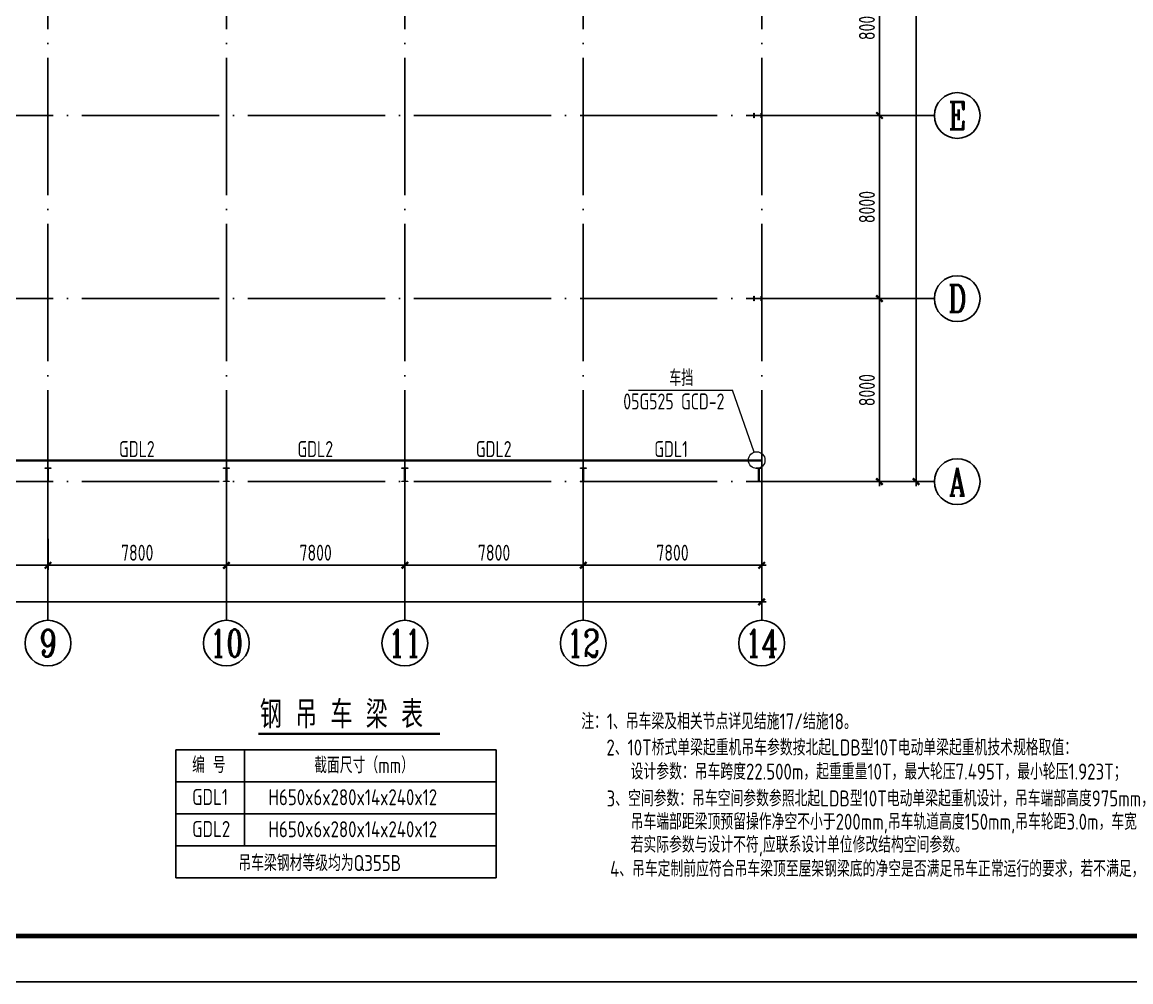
# Model space of a CAD drawing. Extents: x -2746917 to -971774, y -3334247 to -3250358.
# Drawn here: x -1983420 to -1959187, y -3316173 to -3295203 of the extents above; entities that cross this region are included whole.
import ezdxf
from ezdxf.enums import TextEntityAlignment as Align

# ---------------------------------------------------------------- set-up
doc = ezdxf.new("R2010")
doc.units = 0
doc.header["$LTSCALE"] = 1000
doc.header["$MEASUREMENT"] = 0
doc.header["$PDMODE"] = 35
doc.linetypes.add('DOTE', pattern=[2.42, 2, -0.2, 0.02, -0.2])
doc.layers.get('0').update_dxf_attribs({"linetype": 'CONTINUOUS'})
doc.layers.get('Defpoints').update_dxf_attribs({"linetype": 'CONTINUOUS'})
for name, color, linetype in [('AXIS', 253, 'DOTE'), ('BEAM_CON', 4, 'CONTINUOUS'), ('COLU', 7, 'CONTINUOUS'), ('DIM', 3, 'CONTINUOUS'), ('NUM', 7, 'CONTINUOUS'), ('PUB_TITLE', 4, 'CONTINUOUS'), ('REIN', 1, 'CONTINUOUS'), ('TEXT', 7, 'CONTINUOUS')]:
    doc.layers.add(name, color=color, linetype=linetype)
doc.layers.add('yichutu', color=7, linetype='CONTINUOUS', true_color=0xffffff, plot=False)
doc.styles.add('TSSD_Axis', font='Complex.shx', dxfattribs={"width": 0.7, "bigfont": 'hztxt.shx'})
doc.styles.add('TSSD_Dimension', font='tssdeng.shx', dxfattribs={"width": 0.75, "bigfont": 'Hztxt.shx'})
doc.styles.add('TSSD_Norm', font='tssdeng.shx', dxfattribs={"width": 0.75, "bigfont": 'hztxt.shx'})
doc.styles.add('TSSD_Rein', font='Tssdeng.shx', dxfattribs={"width": 0.75, "bigfont": 'hztxt.shx'})
doc.dimstyles.new('TSSD_200_100', dxfattribs={"dimtxt": 350, "dimasz": 100, "dimexe": 100, "dimexo": 250, "dimgap": 100, "dimtad": 1, "dimdec": 0, "dimlfac": 2, "dimzin": 0, "dimdsep": 46, "dimtxsty": 'TSSD_Dimension', "dimblk": 'ARCHTICK', "dimcen": 0, "dimdle": 100, "dimclrt": 7, "dimadec": 0, "dimazin": 0, "dimtfac": 1, "dimtdec": 0, "dimtix": 1, "dimtmove": 2, "dimatfit": 3, "dimfxl": 1, "dimtolj": 1, "dimtzin": 0, "dimarcsym": 0})

# ---------------------------------------------------------------- blocks, each defined once
blk = doc.blocks.new('ts_axno')
at = {"color": 0, "linetype": 'ByBlock', "lineweight": -2}
blk.add_circle((0, 0), 0.5, dxfattribs=at)
at = {"color": 0, "linetype": 'ByBlock', "lineweight": -2, "style": 'TSSD_Axis', "width": 0.7}
blk.add_attdef('A', text='', height=0.6, dxfattribs=at).set_placement((0, 0), align=Align.MIDDLE_CENTER)
blk = doc.blocks.new('_ArchTick')
at = {"color": 0, "const_width": 0.5}
blk.add_lwpolyline([(-0.71, -0.71), (0.71, 0.71)], dxfattribs=at)
blk = doc.blocks.new('*D1750')
at = {"layer": 'Defpoints', "color": 0, "ltscale": 1.5}
for p in [(-1975055, -3306243), (-1971155, -3306243), (-1975055, -3307071)]:
    blk.add_point(p, dxfattribs=at)
at = {"layer": 'DIM', "color": 0, "lineweight": -2, "ltscale": 1.5}
for p, q in [((-1975055, -3306493), (-1975055, -3307171)), ((-1971155, -3306493), (-1971155, -3307171)), ((-1971055, -3307071), (-1975155, -3307071))]:
    blk.add_line(p, q, dxfattribs=at)
at = {"layer": 'DIM', "color": 0, "lineweight": -2, "ltscale": 1.5, "xscale": 100, "yscale": 100, "zscale": 100, "rotation": 180}
blk.add_blockref('_ArchTick', (-1975055, -3307071), dxfattribs=at)
at = {"layer": 'DIM', "color": 0, "lineweight": -2, "ltscale": 1.5, "xscale": 100, "yscale": 100, "zscale": 100}
blk.add_blockref('_ArchTick', (-1971155, -3307071), dxfattribs=at)
at = {"layer": 'DIM', "color": 7, "ltscale": 1.5, "insert": (-1973105, -3306796), "char_height": 350, "attachment_point": 5, "style": 'TSSD_Dimension'}
blk.add_mtext('\\A1;7800', dxfattribs=at)
blk = doc.blocks.new('*D1751')
at = {"layer": 'Defpoints', "color": 0, "ltscale": 1.5}
for p in [(-1978955, -3306243), (-1975055, -3306243), (-1978955, -3307071)]:
    blk.add_point(p, dxfattribs=at)
at = {"layer": 'DIM', "color": 0, "lineweight": -2, "ltscale": 1.5}
for p, q in [((-1978955, -3306493), (-1978955, -3307171)), ((-1975055, -3306493), (-1975055, -3307171)), ((-1974955, -3307071), (-1979055, -3307071))]:
    blk.add_line(p, q, dxfattribs=at)
at = {"layer": 'DIM', "color": 0, "lineweight": -2, "ltscale": 1.5, "xscale": 100, "yscale": 100, "zscale": 100, "rotation": 180}
blk.add_blockref('_ArchTick', (-1978955, -3307071), dxfattribs=at)
at = {"layer": 'DIM', "color": 0, "lineweight": -2, "ltscale": 1.5, "xscale": 100, "yscale": 100, "zscale": 100}
blk.add_blockref('_ArchTick', (-1975055, -3307071), dxfattribs=at)
at = {"layer": 'DIM', "color": 7, "ltscale": 1.5, "insert": (-1977005, -3306796), "char_height": 350, "attachment_point": 5, "style": 'TSSD_Dimension'}
blk.add_mtext('\\A1;7800', dxfattribs=at)
blk = doc.blocks.new('*D1752')
at = {"layer": 'Defpoints', "color": 0, "ltscale": 1.5}
for p in [(-1982855, -3306243), (-1978955, -3306243), (-1982855, -3307071)]:
    blk.add_point(p, dxfattribs=at)
at = {"layer": 'DIM', "color": 0, "lineweight": -2, "ltscale": 1.5}
for p, q in [((-1982855, -3306493), (-1982855, -3307171)), ((-1978955, -3306493), (-1978955, -3307171)), ((-1978855, -3307071), (-1982955, -3307071))]:
    blk.add_line(p, q, dxfattribs=at)
at = {"layer": 'DIM', "color": 0, "lineweight": -2, "ltscale": 1.5, "xscale": 100, "yscale": 100, "zscale": 100, "rotation": 180}
blk.add_blockref('_ArchTick', (-1982855, -3307071), dxfattribs=at)
at = {"layer": 'DIM', "color": 0, "lineweight": -2, "ltscale": 1.5, "xscale": 100, "yscale": 100, "zscale": 100}
blk.add_blockref('_ArchTick', (-1978955, -3307071), dxfattribs=at)
at = {"layer": 'DIM', "color": 7, "ltscale": 1.5, "insert": (-1980905, -3306796), "char_height": 350, "attachment_point": 5, "style": 'TSSD_Dimension'}
blk.add_mtext('\\A1;7800', dxfattribs=at)
blk = doc.blocks.new('*D1753')
at = {"layer": 'Defpoints', "color": 0, "ltscale": 1.5}
for p in [(-1986755, -3306243), (-1982855, -3306243), (-1986755, -3307071)]:
    blk.add_point(p, dxfattribs=at)
at = {"layer": 'DIM', "color": 0, "lineweight": -2, "ltscale": 1.5}
for p, q in [((-1986755, -3306493), (-1986755, -3307171)), ((-1982855, -3306493), (-1982855, -3307171)), ((-1982755, -3307071), (-1986855, -3307071))]:
    blk.add_line(p, q, dxfattribs=at)
at = {"layer": 'DIM', "color": 0, "lineweight": -2, "ltscale": 1.5, "xscale": 100, "yscale": 100, "zscale": 100, "rotation": 180}
blk.add_blockref('_ArchTick', (-1986755, -3307071), dxfattribs=at)
at = {"layer": 'DIM', "color": 0, "lineweight": -2, "ltscale": 1.5, "xscale": 100, "yscale": 100, "zscale": 100}
blk.add_blockref('_ArchTick', (-1982855, -3307071), dxfattribs=at)
at = {"layer": 'DIM', "color": 7, "ltscale": 1.5, "insert": (-1984805, -3306796), "char_height": 350, "attachment_point": 5, "style": 'TSSD_Dimension'}
blk.add_mtext('\\A1;7800', dxfattribs=at)
blk = doc.blocks.new('*D1767')
at = {"layer": 'Defpoints', "color": 0, "ltscale": 1.5}
for p in [(-2010155, -3306243), (-1967255, -3306243), (-1967255, -3307871)]:
    blk.add_point(p, dxfattribs=at)
at = {"layer": 'DIM', "color": 0, "lineweight": -2, "ltscale": 1.5}
for p, q in [((-2010155, -3306493), (-2010155, -3307971)), ((-1967255, -3306493), (-1967255, -3307971)), ((-2010255, -3307871), (-1967155, -3307871))]:
    blk.add_line(p, q, dxfattribs=at)
at = {"layer": 'DIM', "color": 0, "lineweight": -2, "ltscale": 1.5, "xscale": 100, "yscale": 100, "zscale": 100, "rotation": 180}
blk.add_blockref('_ArchTick', (-2010155, -3307871), dxfattribs=at)
at = {"layer": 'DIM', "color": 0, "lineweight": -2, "ltscale": 1.5, "xscale": 100, "yscale": 100, "zscale": 100}
blk.add_blockref('_ArchTick', (-1967255, -3307871), dxfattribs=at)
at = {"layer": 'DIM', "color": 7, "ltscale": 1.5, "insert": (-1988705, -3307596), "char_height": 350, "attachment_point": 5, "style": 'TSSD_Dimension'}
blk.add_mtext('\\A1;85800', dxfattribs=at)
blk = doc.blocks.new('*D1758')
at = {"layer": 'Defpoints', "color": 0, "ltscale": 1.5}
for p in [(-1966255, -3293243), (-1966255, -3297243), (-1964680, -3297243)]:
    blk.add_point(p, dxfattribs=at)
at = {"layer": 'DIM', "color": 0, "lineweight": -2, "ltscale": 1.5}
for p, q in [((-1966005, -3293243), (-1964580, -3293243)), ((-1964680, -3293143), (-1964680, -3297343)), ((-1966005, -3297243), (-1964580, -3297243))]:
    blk.add_line(p, q, dxfattribs=at)
at = {"layer": 'DIM', "color": 0, "lineweight": -2, "ltscale": 1.5, "xscale": 100, "yscale": 100, "zscale": 100}
for p, rotation in [((-1964680, -3293243), 90), ((-1964680, -3297243), 270)]:
    blk.add_blockref('_ArchTick', p, dxfattribs=dict(at, rotation=rotation))
at = {"layer": 'DIM', "color": 7, "ltscale": 1.5, "insert": (-1964955, -3295243), "char_height": 350, "attachment_point": 5, "rotation": 90, "style": 'TSSD_Dimension'}
blk.add_mtext('\\A1;8000', dxfattribs=at)
blk = doc.blocks.new('*D1759')
at = {"layer": 'Defpoints', "color": 0, "ltscale": 1.5}
for p in [(-1966255, -3297243), (-1966255, -3301243), (-1964680, -3301243)]:
    blk.add_point(p, dxfattribs=at)
at = {"layer": 'DIM', "color": 0, "lineweight": -2, "ltscale": 1.5}
for p, q in [((-1964680, -3297143), (-1964680, -3301343)), ((-1966005, -3297243), (-1964580, -3297243)), ((-1966005, -3301243), (-1964580, -3301243))]:
    blk.add_line(p, q, dxfattribs=at)
at = {"layer": 'DIM', "color": 0, "lineweight": -2, "ltscale": 1.5, "xscale": 100, "yscale": 100, "zscale": 100}
for p, rotation in [((-1964680, -3297243), 90), ((-1964680, -3301243), 270)]:
    blk.add_blockref('_ArchTick', p, dxfattribs=dict(at, rotation=rotation))
at = {"layer": 'DIM', "color": 7, "ltscale": 1.5, "insert": (-1964955, -3299243), "char_height": 350, "attachment_point": 5, "rotation": 90, "style": 'TSSD_Dimension'}
blk.add_mtext('\\A1;8000', dxfattribs=at)
blk = doc.blocks.new('*D1760')
at = {"layer": 'Defpoints', "color": 0, "ltscale": 1.5}
for p in [(-1966255, -3301243), (-1966255, -3305243), (-1964680, -3305243)]:
    blk.add_point(p, dxfattribs=at)
at = {"layer": 'DIM', "color": 0, "lineweight": -2, "ltscale": 1.5}
for p, q in [((-1966005, -3301243), (-1964580, -3301243)), ((-1964680, -3301143), (-1964680, -3305343)), ((-1966005, -3305243), (-1964580, -3305243))]:
    blk.add_line(p, q, dxfattribs=at)
at = {"layer": 'DIM', "color": 0, "lineweight": -2, "ltscale": 1.5, "xscale": 100, "yscale": 100, "zscale": 100}
for p, rotation in [((-1964680, -3301243), 90), ((-1964680, -3305243), 270)]:
    blk.add_blockref('_ArchTick', p, dxfattribs=dict(at, rotation=rotation))
at = {"layer": 'DIM', "color": 7, "ltscale": 1.5, "insert": (-1964955, -3303243), "char_height": 350, "attachment_point": 5, "rotation": 90, "style": 'TSSD_Dimension'}
blk.add_mtext('\\A1;8000', dxfattribs=at)
blk = doc.blocks.new('*D1761')
at = {"layer": 'Defpoints', "color": 0, "ltscale": 1.5}
for p in [(-1966255, -3281243), (-1963880, -3281243), (-1966255, -3305243)]:
    blk.add_point(p, dxfattribs=at)
at = {"layer": 'DIM', "color": 0, "lineweight": -2, "ltscale": 1.5}
for p, q in [((-1963880, -3305343), (-1963880, -3281143)), ((-1966005, -3281243), (-1963780, -3281243)), ((-1966005, -3305243), (-1963780, -3305243))]:
    blk.add_line(p, q, dxfattribs=at)
at = {"layer": 'DIM', "color": 0, "lineweight": -2, "ltscale": 1.5, "xscale": 100, "yscale": 100, "zscale": 100}
for p, rotation in [((-1963880, -3281243), 90), ((-1963880, -3305243), 270)]:
    blk.add_blockref('_ArchTick', p, dxfattribs=dict(at, rotation=rotation))
at = {"layer": 'DIM', "color": 7, "ltscale": 1.5, "insert": (-1964155, -3293243), "char_height": 350, "attachment_point": 5, "rotation": 90, "style": 'TSSD_Dimension'}
blk.add_mtext('\\A1;48000', dxfattribs=at)
blk = doc.blocks.new('*D1762')
at = {"layer": 'Defpoints', "color": 0, "ltscale": 1.5}
for p in [(-1971155, -3306243), (-1967255, -3306243), (-1971155, -3307071)]:
    blk.add_point(p, dxfattribs=at)
at = {"layer": 'DIM', "color": 0, "lineweight": -2, "ltscale": 1.5}
for p, q in [((-1971155, -3306493), (-1971155, -3307171)), ((-1967255, -3306493), (-1967255, -3307171)), ((-1967155, -3307071), (-1971255, -3307071))]:
    blk.add_line(p, q, dxfattribs=at)
at = {"layer": 'DIM', "color": 0, "lineweight": -2, "ltscale": 1.5, "xscale": 100, "yscale": 100, "zscale": 100, "rotation": 180}
blk.add_blockref('_ArchTick', (-1971155, -3307071), dxfattribs=at)
at = {"layer": 'DIM', "color": 0, "lineweight": -2, "ltscale": 1.5, "xscale": 100, "yscale": 100, "zscale": 100}
blk.add_blockref('_ArchTick', (-1967255, -3307071), dxfattribs=at)
at = {"layer": 'DIM', "color": 7, "ltscale": 1.5, "insert": (-1969205, -3306796), "char_height": 350, "attachment_point": 5, "style": 'TSSD_Dimension'}
blk.add_mtext('\\A1;7800', dxfattribs=at)
blk = doc.blocks.new('yct-743-420-74300-42000-100-2002.0')
at = {"layer": 'yichutu', "color": 7, "true_color": 0xffffff}
blk.add_lwpolyline([(0, 0), (0, 42000), (74300, 42000), (74300, 0)], close=True, dxfattribs=at)
blk = doc.blocks.new('A$C6B365CFD')
at = {"layer": 'PUB_TITLE'}
blk.add_lwpolyline([(-70467, -17093), (-70467, 24907), (3833, 24907), (3833, -17093)], close=True, dxfattribs=at)
at = {"layer": 'PUB_TITLE', "const_width": 100}
blk.add_lwpolyline([(2833, -16093), (2833, 23907), (-69753, 23907), (-69753, -16093), (2833, -16093)], dxfattribs=at)

msp = doc.modelspace()

# ---------------------------------------------------------------- linework, layer by layer
at = {"layer": 'AXIS', "ltscale": 1.5}
for p, q in [((-1982855.47, -3306242.81), (-1982855.47, -3280242.81)), ((-1978955.47, -3306242.81), (-1978955.47, -3280242.81)), ((-1975055.47, -3306242.81), (-1975055.47, -3280242.81)), ((-1971155.47, -3306242.81), (-1971155.47, -3280242.81)), ((-1967255.47, -3306242.81), (-1967255.47, -3280242.81)), ((-2011155.47, -3297242.81), (-1966255.47, -3297242.81)), ((-2011155.47, -3301242.81), (-1966255.47, -3301242.81)), ((-2011155.47, -3305242.81), (-1966255.47, -3305242.81))]:
    msp.add_line(p, q, dxfattribs=at)
at = {"layer": 'BEAM_CON', "ltscale": 1.5}
for p, q in [((-1980058.25, -3311102.74), (-1973058.25, -3311102.74)), ((-1980058.25, -3311102.74), (-1980058.25, -3313902.74)), ((-1978558.25, -3311102.74), (-1978558.25, -3313202.74)), ((-1973058.25, -3311102.74), (-1973058.25, -3313902.74)), ((-1980058.25, -3311802.74), (-1973058.25, -3311802.74)), ((-1980058.25, -3312502.74), (-1973058.25, -3312502.74)), ((-1980058.25, -3313202.74), (-1973058.25, -3313202.74)), ((-1980058.25, -3313902.74), (-1973058.25, -3313902.74))]:
    msp.add_line(p, q, dxfattribs=at)
at = {"layer": 'COLU', "lineweight": 5, "ltscale": 1.5}
for points in [[(-1967430.47, -3297192.81), (-1967417.47, -3297192.81), (-1967417.47, -3297292.81), (-1967430.47, -3297292.81)], [(-1967417.47, -3297236.31), (-1967268.47, -3297236.31), (-1967268.47, -3297249.31), (-1967417.47, -3297249.31)], [(-1967268.47, -3297192.81), (-1967255.47, -3297192.81), (-1967255.47, -3297292.81), (-1967268.47, -3297292.81)], [(-1967430.47, -3301192.81), (-1967417.47, -3301192.81), (-1967417.47, -3301292.81), (-1967430.47, -3301292.81)], [(-1967417.47, -3301236.31), (-1967268.47, -3301236.31), (-1967268.47, -3301249.31), (-1967417.47, -3301249.31)], [(-1967268.47, -3301192.81), (-1967255.47, -3301192.81), (-1967255.47, -3301292.81), (-1967268.47, -3301292.81)], [(-1982917.97, -3304955.81), (-1982917.97, -3304942.81), (-1982792.97, -3304942.81), (-1982792.97, -3304955.81)], [(-1982861.97, -3305229.81), (-1982861.97, -3304955.81), (-1982848.97, -3304955.81), (-1982848.97, -3305229.81)], [(-1979017.97, -3304955.81), (-1979017.97, -3304942.81), (-1978892.97, -3304942.81), (-1978892.97, -3304955.81)], [(-1978961.97, -3305229.81), (-1978961.97, -3304955.81), (-1978948.97, -3304955.81), (-1978948.97, -3305229.81)], [(-1975117.97, -3304955.81), (-1975117.97, -3304942.81), (-1974992.97, -3304942.81), (-1974992.97, -3304955.81)], [(-1975061.97, -3305229.81), (-1975061.97, -3304955.81), (-1975048.97, -3304955.81), (-1975048.97, -3305229.81)], [(-1971217.97, -3304955.81), (-1971217.97, -3304942.81), (-1971092.97, -3304942.81), (-1971092.97, -3304955.81)], [(-1971161.97, -3305229.81), (-1971161.97, -3304955.81), (-1971148.97, -3304955.81), (-1971148.97, -3305229.81)], [(-1967380.47, -3304955.81), (-1967380.47, -3304942.81), (-1967255.47, -3304942.81), (-1967255.47, -3304955.81)], [(-1967324.47, -3305229.81), (-1967324.47, -3304955.81), (-1967311.47, -3304955.81), (-1967311.47, -3305229.81)], [(-1982917.97, -3305242.81), (-1982917.97, -3305229.81), (-1982792.97, -3305229.81), (-1982792.97, -3305242.81)], [(-1979017.97, -3305242.81), (-1979017.97, -3305229.81), (-1978892.97, -3305229.81), (-1978892.97, -3305242.81)], [(-1975117.97, -3305242.81), (-1975117.97, -3305229.81), (-1974992.97, -3305229.81), (-1974992.97, -3305242.81)], [(-1971217.97, -3305242.81), (-1971217.97, -3305229.81), (-1971092.97, -3305229.81), (-1971092.97, -3305242.81)], [(-1967380.47, -3305242.81), (-1967380.47, -3305229.81), (-1967255.47, -3305229.81), (-1967255.47, -3305242.81)]]:
    msp.add_lwpolyline(points, close=True, dxfattribs=at)
at = {"layer": 'NUM', "ltscale": 1.5}
for p, q in [((-1966255.47, -3297242.81), (-1963480.47, -3297242.81)), ((-1966255.47, -3301242.81), (-1963480.47, -3301242.81)), ((-1966255.47, -3305242.81), (-1963480.47, -3305242.81)), ((-1982855.47, -3306242.81), (-1982855.47, -3308271.34)), ((-1978955.47, -3306242.81), (-1978955.47, -3308271.34)), ((-1975055.47, -3306242.81), (-1975055.47, -3308271.34)), ((-1971155.47, -3306242.81), (-1971155.47, -3308271.34)), ((-1967255.47, -3306242.81), (-1967255.47, -3308271.34))]:
    msp.add_line(p, q, dxfattribs=at)
at = {"layer": 'NUM', "color": 0, "linetype": 'ByBlock', "const_width": 50}
msp.add_lwpolyline([(-1978254.16, -3310753.17), (-1974286.59, -3310753.17)], dxfattribs=at)
at = {"layer": 'REIN', "color": 4, "lineweight": 5, "const_width": 50}
msp.add_lwpolyline([(-1967255.47, -3304780.31), (-2010155.47, -3304780.31)], dxfattribs=at)
at = {"layer": 'TEXT', "lineweight": 5}
for p in [(-1970163.45, -3303244.24), (-1967418.43, -3304599.43)]:
    msp.add_line(p, (-1967896.3, -3303244.24), dxfattribs=at)
at = {"layer": 'TEXT', "lineweight": 5, "ltscale": 1.5}
msp.add_circle((-1967364.77, -3304773.1), 181.77, dxfattribs=at)

# ---------------------------------------------------------------- block references
at = {"ltscale": 1.5}
msp.add_blockref('A$C6B365CFD', (-1950487.18, -3299080.41), dxfattribs=at)
at = {"layer": 'NUM'}
ref = msp.add_blockref('ts_axno', (-1962980.47, -3297242.81), dxfattribs=dict(at, xscale=1000, yscale=1000, zscale=1000))
ref.add_attrib('C', 'E', dxfattribs={"height": 600, "style": 'TSSD_Axis', "width": 0.7}).set_placement((-1962980.47, -3297242.81), align=Align.MIDDLE_CENTER)
ref = msp.add_blockref('ts_axno', (-1962980.47, -3301242.81), dxfattribs=dict(at, xscale=1000, yscale=1000, zscale=1000))
ref.add_attrib('B', 'D', dxfattribs={"height": 600, "style": 'TSSD_Axis', "width": 0.7}).set_placement((-1962980.47, -3301242.81), align=Align.MIDDLE_CENTER)
ref = msp.add_blockref('ts_axno', (-1962980.47, -3305242.81), dxfattribs=dict(at, xscale=1000, yscale=1000, zscale=1000))
ref.add_attrib('A', 'A', dxfattribs={"height": 600, "style": 'TSSD_Axis', "width": 0.7}).set_placement((-1962980.47, -3305242.81), align=Align.MIDDLE_CENTER)
ref = msp.add_blockref('ts_axno', (-1982855.47, -3308771.34), dxfattribs=dict(at, xscale=1000, yscale=1000, zscale=1000))
ref.add_attrib('9', '9', dxfattribs={"height": 600, "style": 'TSSD_Axis', "width": 0.7}).set_placement((-1982855.47, -3308771.34), align=Align.MIDDLE_CENTER)
ref = msp.add_blockref('ts_axno', (-1978955.47, -3308771.34), dxfattribs=dict(at, xscale=1000, yscale=1000, zscale=1000))
ref.add_attrib('10', '10', dxfattribs={"height": 600, "style": 'TSSD_Axis', "width": 0.7}).set_placement((-1978955.47, -3308771.34), align=Align.MIDDLE_CENTER)
ref = msp.add_blockref('ts_axno', (-1975055.47, -3308771.34), dxfattribs=dict(at, xscale=1000, yscale=1000, zscale=1000))
ref.add_attrib('11', '11', dxfattribs={"height": 600, "style": 'TSSD_Axis', "width": 0.7}).set_placement((-1975055.47, -3308771.34), align=Align.MIDDLE_CENTER)
ref = msp.add_blockref('ts_axno', (-1971155.47, -3308771.34), dxfattribs=dict(at, xscale=1000, yscale=1000, zscale=1000))
ref.add_attrib('12', '12', dxfattribs={"height": 600, "style": 'TSSD_Axis', "width": 0.7}).set_placement((-1971155.47, -3308771.34), align=Align.MIDDLE_CENTER)
ref = msp.add_blockref('ts_axno', (-1967255.47, -3308771.34), dxfattribs=dict(at, xscale=1000, yscale=1000, zscale=1000))
ref.add_attrib('14', '14', dxfattribs={"height": 600, "style": 'TSSD_Axis', "width": 0.7}).set_placement((-1967255.47, -3308771.34), align=Align.MIDDLE_CENTER)
at = {"layer": 'yichutu'}
msp.add_blockref('yct-743-420-74300-42000-100-2002.0', (-2020953.88, -3316173.05), dxfattribs=at)

# ---------------------------------------------------------------- texts
at = {"layer": 'TEXT', "lineweight": 5, "ltscale": 1.5, "style": 'TSSD_Rein', "width": 0.75}
for s, p in [('车挡', (-1969274.97, -3303155.24)), ('05G525 GCD-2', (-1970280.59, -3303665.85)), ('GDL2', (-1981302.66, -3304705.78)), ('GDL2', (-1977402.66, -3304705.78)), ('GDL2', (-1973502.66, -3304705.78)), ('GDL1', (-1969602.66, -3304705.78))]:
    msp.add_text(s, height=350, dxfattribs=at).set_placement(p)
at = {"layer": 'TEXT', "style": 'TSSD_Norm', "width": 0.8}
for s, height, p in [('钢 吊 车 梁 表', 600, (-1978223.08, -3310631.4)), ('编 号', 350, (-1979703.77, -3311608.82)), ('截面尺寸（mm）', 350, (-1977036.84, -3311614.33)), ('GDL1', 350, (-1979703.77, -3312308.82)), ('H650x6x280x14x240x12', 350, (-1978036.84, -3312314.33)), ('GDL2', 350, (-1979703.77, -3313008.82)), ('H650x6x280x14x240x12', 350, (-1978036.84, -3313014.33)), ('吊车梁钢材等级均为Q355B', 350, (-1978694.58, -3313752.46))]:
    msp.add_text(s, height=height, dxfattribs=at).set_placement(p)
at = {"layer": 'TEXT', "color": 1, "lineweight": 5, "style": 'TSSD_Norm', "width": 0.8}
msp.add_text('注：1、吊车梁及相关节点详见结施17/结施18。', height=350, dxfattribs=at).set_placement((-1971198.8, -3310657.42, 250))
at = {"layer": 'TEXT', "lineweight": 5, "style": 'TSSD_Norm', "width": 0.8}
for s, p in [('2、10T桥式单梁起重机吊车参数按北起LDB型10T电动单梁起重机技术规格取值：', (-1970648.34, -3311227.76, 202)), ('设计参数：吊车跨度22.500m，起重重量10T，最大轮压7.495T，最小轮压1.923T；', (-1970119.2, -3311754.35, 202)), ('3、空间参数：吊车空间参数参照北起LDB型10T电动单梁起重机设计，吊车端部高度975mm，', (-1970645.21, -3312341.44, 202)), ('吊车端部距梁顶预留操作净空不小于200mm,吊车轨道高度150mm,吊车轮距3.0m，车宽3.5m；', (-1970119.2, -3312849.06, 202)), ('若实际参数与设计不符,应联系设计单位修改结构空间参数。', (-1970119.2, -3313351.33, 202)), ('4、吊车定制前应符合吊车梁顶至屋架钢梁底的净空是否满足吊车正常运行的要求，若不满足，请及时联系设计单位修改。', (-1970569.3, -3313878, 202))]:
    msp.add_text(s, height=350, dxfattribs=at).set_placement(p)

# ---------------------------------------------------------------- dimensions: what is measured, and where the dimension line sits
at = {"layer": 'DIM', "ltscale": 1.5}
for base, p1, p2, angle, picture, middle in [((-1963880.47, -3281242.81), (-1966255.47, -3305242.81), (-1966255.47, -3281242.81), 270, '*D1761', (-1964155.47, -3293242.81)), ((-1964680.47, -3297242.81), (-1966255.47, -3293242.81), (-1966255.47, -3297242.81), 270, '*D1758', (-1964955.47, -3295242.81)), ((-1964680.47, -3301242.81), (-1966255.47, -3297242.81), (-1966255.47, -3301242.81), 270, '*D1759', (-1964955.47, -3299242.81)), ((-1964680.47, -3305242.81), (-1966255.47, -3301242.81), (-1966255.47, -3305242.81), 270, '*D1760', (-1964955.47, -3303242.81)), ((-1967255.47, -3307871.34), (-2010155.47, -3306242.81), (-1967255.47, -3306242.81), 180, '*D1767', (-1988705.47, -3307596.34)), ((-1986755.47, -3307071.34), (-1982855.47, -3306242.81), (-1986755.47, -3306242.81), 180, '*D1753', (-1984805.47, -3306796.34)), ((-1982855.47, -3307071.34), (-1978955.47, -3306242.81), (-1982855.47, -3306242.81), 180, '*D1752', (-1980905.47, -3306796.34)), ((-1978955.47, -3307071.34), (-1975055.47, -3306242.81), (-1978955.47, -3306242.81), 180, '*D1751', (-1977005.47, -3306796.34)), ((-1975055.47, -3307071.34), (-1971155.47, -3306242.81), (-1975055.47, -3306242.81), 180, '*D1750', (-1973105.47, -3306796.34)), ((-1971155.47, -3307071.34), (-1967255.47, -3306242.81), (-1971155.47, -3306242.81), 180, '*D1762', (-1969205.47, -3306796.34))]:
    dim = msp.add_linear_dim(base=base, p1=p1, p2=p2, angle=angle, dimstyle='TSSD_200_100', dxfattribs=at)
    dim.commit()
    dim.dimension.update_dxf_attribs({"geometry": picture, "text_midpoint": middle})

doc.saveas('drawing.dxf')
